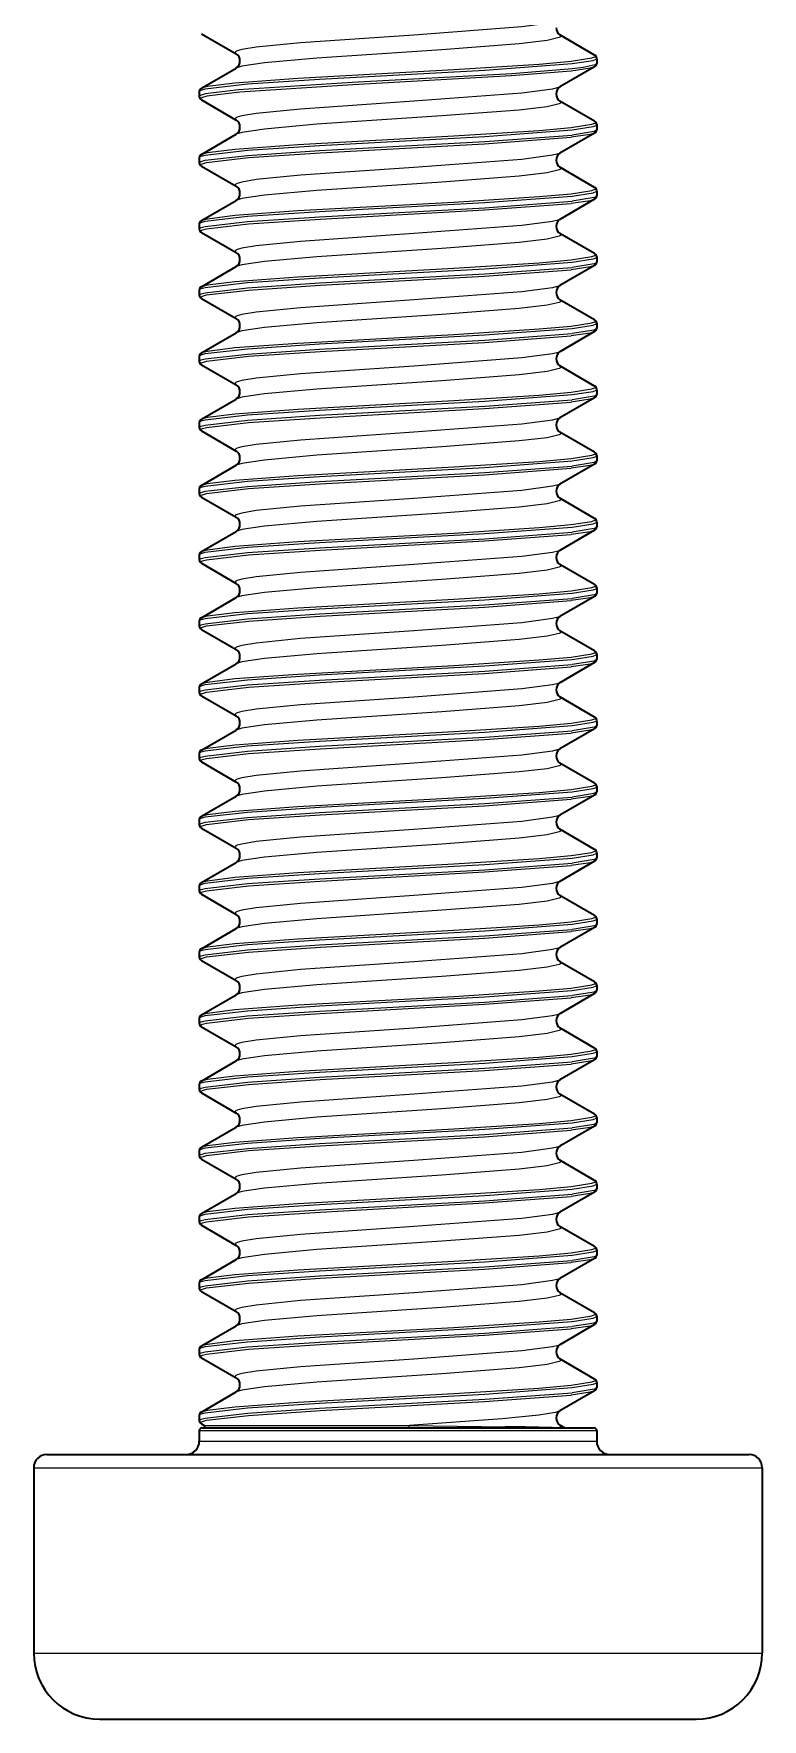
# Model space of a CAD drawing. Extents: x 327 to 941, y 153 to 765.
# Drawn here: x 563.75 to 569.25, y 153.26 to 165.99 of the extents above; entities that cross this region are included whole.
import ezdxf

# ---------------------------------------------------------------- set-up
doc = ezdxf.new("R2010")
doc.units = 0

msp = doc.modelspace()

# ---------------------------------------------------------------- linework, layer by layer
at = {"color": 7, "lineweight": 35, "ltscale": 0.007572}
for p, q in [((565.016, 165.989), (565.278, 165.837)), ((565.016, 165.578), (565.278, 165.73)), ((565.016, 165.489), (565.278, 165.337)), ((565.016, 165.078), (565.278, 165.23)), ((565.016, 164.989), (565.278, 164.837)), ((565.016, 164.578), (565.278, 164.73)), ((565.016, 164.489), (565.278, 164.337)), ((565.016, 164.078), (565.278, 164.23)), ((565.016, 163.989), (565.278, 163.837)), ((565.016, 163.578), (565.278, 163.73)), ((565.016, 163.489), (565.278, 163.337)), ((565.016, 163.078), (565.278, 163.23)), ((565.016, 162.989), (565.278, 162.837)), ((565.016, 162.578), (565.278, 162.73)), ((565.016, 162.489), (565.278, 162.337)), ((565.016, 162.078), (565.278, 162.23)), ((565.016, 161.989), (565.278, 161.837)), ((565.016, 161.578), (565.278, 161.73)), ((565.016, 161.489), (565.278, 161.337)), ((565.016, 161.078), (565.278, 161.23)), ((565.016, 160.989), (565.278, 160.837)), ((565.016, 160.578), (565.278, 160.73)), ((565.016, 160.489), (565.278, 160.337)), ((565.016, 160.078), (565.278, 160.23)), ((565.016, 159.989), (565.278, 159.837)), ((565.016, 159.578), (565.278, 159.73)), ((565.016, 159.489), (565.278, 159.337)), ((565.016, 159.078), (565.278, 159.23)), ((565.016, 158.989), (565.278, 158.837)), ((565.016, 158.578), (565.278, 158.73)), ((565.016, 158.489), (565.278, 158.337)), ((565.016, 158.078), (565.278, 158.23)), ((565.016, 157.989), (565.278, 157.837)), ((565.016, 157.578), (565.278, 157.73)), ((565.016, 157.489), (565.278, 157.337)), ((565.016, 157.078), (565.278, 157.23)), ((565.016, 156.989), (565.278, 156.837)), ((565.016, 156.578), (565.278, 156.73)), ((565.016, 156.489), (565.278, 156.337)), ((565.016, 156.078), (565.278, 156.23)), ((565.016, 155.989), (565.278, 155.837)), ((565.016, 155.578), (565.278, 155.73))]:
    msp.add_line(p, q, dxfattribs=at)
at = {"color": 7, "lineweight": 35, "ltscale": 0.007571}
for p, q in [((567.984, 165.828), (567.722, 165.98)), ((567.984, 165.328), (567.722, 165.48)), ((567.984, 164.828), (567.722, 164.98)), ((567.984, 164.328), (567.722, 164.48)), ((567.984, 163.828), (567.722, 163.98)), ((567.984, 163.328), (567.722, 163.48)), ((567.984, 162.828), (567.722, 162.98)), ((567.984, 162.328), (567.722, 162.48)), ((567.984, 161.828), (567.722, 161.98)), ((567.984, 161.328), (567.722, 161.48)), ((567.984, 160.828), (567.722, 160.98)), ((567.984, 160.328), (567.722, 160.48)), ((567.984, 159.828), (567.722, 159.98)), ((567.984, 159.328), (567.722, 159.48)), ((567.984, 158.828), (567.722, 158.98)), ((567.984, 158.328), (567.722, 158.48)), ((567.984, 157.828), (567.722, 157.98)), ((567.984, 157.328), (567.722, 157.48)), ((567.984, 156.828), (567.722, 156.98)), ((567.984, 156.328), (567.722, 156.48)), ((567.984, 155.828), (567.722, 155.98))]:
    msp.add_line(p, q, dxfattribs=at)
at = {"color": 7, "lineweight": 35, "ltscale": 0.000986481}
for p, q in [((568, 165.803), (568, 165.764)), ((565, 165.553), (565, 165.514)), ((568, 165.303), (568, 165.264)), ((565, 165.053), (565, 165.014)), ((568, 164.803), (568, 164.764)), ((565, 164.553), (565, 164.514)), ((568, 164.303), (568, 164.264)), ((565, 164.053), (565, 164.014)), ((568, 163.803), (568, 163.764)), ((565, 163.553), (565, 163.514)), ((568, 163.303), (568, 163.264)), ((565, 163.053), (565, 163.014)), ((568, 162.803), (568, 162.764)), ((565, 162.553), (565, 162.514)), ((568, 162.303), (568, 162.264)), ((565, 162.053), (565, 162.014)), ((568, 161.803), (568, 161.764)), ((565, 161.553), (565, 161.514)), ((568, 161.303), (568, 161.264)), ((565, 161.053), (565, 161.014)), ((568, 160.803), (568, 160.764)), ((565, 160.553), (565, 160.514)), ((568, 160.303), (568, 160.264)), ((565, 160.053), (565, 160.014)), ((568, 159.803), (568, 159.764)), ((565, 159.553), (565, 159.514)), ((568, 159.303), (568, 159.264)), ((565, 159.053), (565, 159.014)), ((568, 158.803), (568, 158.764)), ((565, 158.553), (565, 158.514)), ((568, 158.303), (568, 158.264)), ((565, 158.053), (565, 158.014)), ((568, 157.803), (568, 157.764)), ((565, 157.553), (565, 157.514)), ((568, 157.303), (568, 157.264)), ((565, 157.053), (565, 157.014)), ((568, 156.803), (568, 156.764)), ((565, 156.553), (565, 156.514)), ((568, 156.303), (568, 156.264)), ((565, 156.053), (565, 156.014)), ((568, 155.803), (568, 155.764)), ((565, 155.553), (565, 155.514))]:
    msp.add_line(p, q, dxfattribs=at)
at = {"color": 7, "lineweight": 35, "ltscale": 0.00757}
for p, q in [((567.984, 165.739), (567.722, 165.587)), ((567.984, 165.239), (567.722, 165.087)), ((567.984, 164.739), (567.722, 164.587)), ((567.984, 164.239), (567.722, 164.087)), ((567.984, 163.739), (567.722, 163.587)), ((567.984, 163.239), (567.722, 163.087)), ((567.984, 162.739), (567.722, 162.587)), ((567.984, 162.239), (567.722, 162.087)), ((567.984, 161.739), (567.722, 161.587)), ((567.984, 161.239), (567.722, 161.087)), ((567.984, 160.739), (567.722, 160.587)), ((567.984, 160.239), (567.722, 160.087)), ((567.984, 159.739), (567.722, 159.587)), ((567.984, 159.239), (567.722, 159.087)), ((567.984, 158.739), (567.722, 158.587)), ((567.984, 158.239), (567.722, 158.087)), ((567.984, 157.739), (567.722, 157.587)), ((567.984, 157.239), (567.722, 157.087)), ((567.984, 156.739), (567.722, 156.587)), ((567.984, 156.239), (567.722, 156.087)), ((567.984, 155.739), (567.722, 155.587))]:
    msp.add_line(p, q, dxfattribs=at)
at = {"color": 7, "lineweight": 35, "ltscale": 0.000633284}
msp.add_line((565.016, 155.489), (565.038, 155.476), dxfattribs=at)
at = {"color": 7, "lineweight": 35, "ltscale": 0.06947}
msp.add_line((565.02, 155.458), (567.799, 155.458), dxfattribs=at)
at = {"color": 7, "lineweight": 13, "ltscale": 0.000161743}
msp.add_line((565.038, 155.476), (565.045, 155.476), dxfattribs=at)
at = {"color": 7, "lineweight": 13, "ltscale": 0.03847}
msp.add_line((565.045, 155.476), (566.584, 155.476), dxfattribs=at)
at = {"color": 7, "lineweight": 13, "ltscale": 0.018132}
msp.add_line((566.584, 155.476), (567.309, 155.468), dxfattribs=at)
at = {"color": 7, "lineweight": 13, "ltscale": 0.000125234}
msp.add_line((567.716, 155.459), (567.721, 155.458), dxfattribs=at)
at = {"color": 7, "lineweight": 13, "ltscale": 0.000856018}
msp.add_line((567.716, 155.459), (567.75, 155.459), dxfattribs=at)
at = {"color": 7, "lineweight": 35, "ltscale": 0.001034}
msp.add_line((567.758, 155.459), (567.722, 155.48), dxfattribs=at)
at = {"color": 7, "lineweight": 13, "ltscale": 0.000189209}
msp.add_line((567.75, 155.459), (567.758, 155.459), dxfattribs=at)
at = {"color": 7, "lineweight": 35, "ltscale": 0.000129646}
msp.add_line((567.758, 155.459), (567.763, 155.458), dxfattribs=at)
at = {"color": 7, "lineweight": 35, "ltscale": 0.00453}
msp.add_line((567.799, 155.458), (567.98, 155.458), dxfattribs=at)
at = {"color": 7, "lineweight": 13, "ltscale": 0.07041}
for p, q in [((565, 155.438), (567.816, 155.438)), ((565, 155.358), (567.816, 155.358))]:
    msp.add_line(p, q, dxfattribs=at)
at = {"color": 7, "lineweight": 35, "ltscale": 0.002}
for p, q in [((565, 155.438), (565, 155.358)), ((568, 155.438), (568, 155.358))]:
    msp.add_line(p, q, dxfattribs=at)
at = {"color": 7, "lineweight": 13, "ltscale": 0.00459}
for p, q in [((567.816, 155.438), (568, 155.438)), ((567.816, 155.358), (568, 155.358))]:
    msp.add_line(p, q, dxfattribs=at)
at = {"color": 7, "lineweight": 35, "ltscale": 0.12439}
msp.add_line((563.85, 155.258), (568.826, 155.258), dxfattribs=at)
at = {"color": 7, "lineweight": 35, "ltscale": 0.00811}
msp.add_line((568.826, 155.258), (569.15, 155.258), dxfattribs=at)
at = {"color": 7, "lineweight": 13, "ltscale": 0.129085}
for p, q in [((563.75, 155.158), (568.913, 155.158)), ((563.75, 153.758), (568.913, 153.758))]:
    msp.add_line(p, q, dxfattribs=at)
at = {"color": 7, "lineweight": 35, "ltscale": 0.035}
for p, q in [((563.75, 155.158), (563.75, 153.758)), ((569.25, 155.158), (569.25, 153.758))]:
    msp.add_line(p, q, dxfattribs=at)
at = {"color": 7, "lineweight": 13, "ltscale": 0.008415}
for p, q in [((568.913, 155.158), (569.25, 155.158)), ((568.913, 153.758), (569.25, 153.758))]:
    msp.add_line(p, q, dxfattribs=at)
at = {"color": 7, "lineweight": 35, "ltscale": 0.105614}
msp.add_line((564.25, 153.258), (568.475, 153.258), dxfattribs=at)
at = {"color": 7, "lineweight": 35, "ltscale": 0.006886}
msp.add_line((568.475, 153.258), (568.75, 153.258), dxfattribs=at)
at = {"color": 7, "lineweight": 13}
for points in [[(567.722, 166.087), (567.709, 166.082), (567.667, 166.071), (567.435, 166.04), (566.62, 165.979), (565.763, 165.92), (565.43, 165.887), (565.321, 165.869), (565.287, 165.859), (565.276, 165.854), (565.273, 165.85), (565.271, 165.849), (565.271, 165.846)], [(567.729, 165.971), (567.728, 165.967), (567.726, 165.965), (567.717, 165.96), (567.626, 165.938), (567.415, 165.913), (566.832, 165.868), (565.887, 165.805), (565.491, 165.769), (565.32, 165.744), (565.278, 165.73)], [(565, 165.553), (565.001, 165.555), (565.002, 165.557), (565.005, 165.56), (565.014, 165.564), (565.045, 165.573), (565.365, 165.61), (565.908, 165.646), (567.156, 165.714), (567.816, 165.763)], [(565.016, 165.578), (565.027, 165.583), (565.062, 165.592), (565.268, 165.618), (565.744, 165.653), (566.922, 165.718), (567.565, 165.759), (567.807, 165.781)], [(567.807, 165.781), (567.964, 165.806), (567.985, 165.814), (567.989, 165.817), (567.99, 165.819), (567.99, 165.821)], [(567.816, 165.763), (567.974, 165.788), (567.995, 165.797), (567.999, 165.8), (568, 165.801), (568, 165.803)], [(568, 165.764), (567.999, 165.761), (567.997, 165.758), (567.988, 165.754), (567.899, 165.734), (567.816, 165.724)], [(567.816, 165.724), (567.36, 165.687), (566.155, 165.62), (565.297, 165.565), (565.047, 165.534), (565.015, 165.525), (565.005, 165.521), (565.002, 165.518), (565.001, 165.516), (565, 165.514)], [(567.808, 165.707), (567.355, 165.67), (566.158, 165.603), (565.305, 165.547), (565.057, 165.517), (565.025, 165.508), (565.015, 165.503), (565.012, 165.5), (565.011, 165.499), (565.01, 165.497)], [(567.984, 165.739), (567.951, 165.728), (567.808, 165.707)], [(567.722, 165.587), (567.709, 165.582), (567.667, 165.571), (567.435, 165.54), (566.62, 165.479), (565.763, 165.42), (565.43, 165.387), (565.321, 165.369), (565.287, 165.359), (565.276, 165.354), (565.273, 165.35), (565.271, 165.349), (565.271, 165.346)], [(567.729, 165.471), (567.728, 165.467), (567.726, 165.465), (567.717, 165.46), (567.626, 165.438), (567.415, 165.413), (566.832, 165.368), (565.887, 165.305), (565.491, 165.269), (565.32, 165.244), (565.278, 165.23)], [(565, 165.053), (565.001, 165.055), (565.002, 165.057), (565.005, 165.06), (565.014, 165.064), (565.045, 165.073), (565.365, 165.11), (565.908, 165.146), (567.156, 165.214), (567.816, 165.263)], [(565.016, 165.078), (565.027, 165.083), (565.062, 165.092), (565.268, 165.118), (565.744, 165.153), (566.922, 165.218), (567.565, 165.259), (567.807, 165.281)], [(567.807, 165.281), (567.964, 165.306), (567.985, 165.314), (567.989, 165.317), (567.99, 165.319), (567.99, 165.321)], [(567.816, 165.263), (567.974, 165.288), (567.995, 165.297), (567.999, 165.3), (568, 165.301), (568, 165.303)], [(568, 165.264), (568, 165.262), (567.998, 165.26), (567.994, 165.257), (567.981, 165.251), (567.816, 165.224)], [(565, 165.014), (565.001, 165.016), (565.002, 165.017), (565.005, 165.02), (565.014, 165.025), (565.045, 165.033), (565.364, 165.07), (565.907, 165.107), (567.155, 165.175), (567.816, 165.224)], [(565.01, 164.997), (565.011, 164.999), (565.012, 165), (565.015, 165.003), (565.024, 165.007), (565.055, 165.016), (565.372, 165.053), (565.912, 165.089), (567.152, 165.158), (567.808, 165.207)], [(567.984, 165.239), (567.951, 165.228), (567.808, 165.207)], [(567.722, 165.087), (567.709, 165.082), (567.667, 165.071), (567.435, 165.04), (566.62, 164.979), (565.763, 164.92), (565.43, 164.887), (565.321, 164.869), (565.287, 164.859), (565.276, 164.854), (565.273, 164.85), (565.271, 164.849), (565.271, 164.846)], [(567.729, 164.971), (567.728, 164.967), (567.726, 164.965), (567.717, 164.96), (567.626, 164.938), (567.415, 164.913), (566.832, 164.868), (565.887, 164.805), (565.491, 164.769), (565.32, 164.744), (565.278, 164.73)], [(565, 164.553), (565.001, 164.555), (565.002, 164.557), (565.005, 164.56), (565.014, 164.564), (565.045, 164.573), (565.365, 164.61), (565.908, 164.646), (567.156, 164.714), (567.816, 164.763)], [(565.016, 164.578), (565.027, 164.583), (565.062, 164.592), (565.268, 164.618), (565.744, 164.653), (566.922, 164.718), (567.565, 164.759), (567.807, 164.781)], [(567.807, 164.781), (567.964, 164.806), (567.985, 164.814), (567.989, 164.817), (567.99, 164.819), (567.99, 164.821)], [(567.816, 164.763), (567.974, 164.788), (567.995, 164.797), (567.999, 164.8), (568, 164.801), (568, 164.803)], [(568, 164.764), (568, 164.762), (567.998, 164.76), (567.994, 164.757), (567.981, 164.751), (567.816, 164.724)], [(565, 164.514), (565.001, 164.516), (565.002, 164.517), (565.005, 164.52), (565.014, 164.525), (565.045, 164.533), (565.364, 164.57), (565.907, 164.607), (567.155, 164.675), (567.816, 164.724)], [(565.01, 164.497), (565.011, 164.499), (565.012, 164.5), (565.015, 164.503), (565.024, 164.507), (565.055, 164.516), (565.372, 164.553), (565.912, 164.589), (567.152, 164.658), (567.808, 164.707)], [(567.984, 164.739), (567.951, 164.728), (567.808, 164.707)], [(567.722, 164.587), (567.709, 164.582), (567.667, 164.571), (567.435, 164.54), (566.62, 164.479), (565.763, 164.42), (565.43, 164.387), (565.321, 164.369), (565.287, 164.359), (565.276, 164.354), (565.273, 164.35), (565.271, 164.349), (565.271, 164.346)], [(567.729, 164.471), (567.728, 164.467), (567.726, 164.465), (567.717, 164.46), (567.626, 164.438), (567.415, 164.413), (566.832, 164.368), (565.887, 164.305), (565.491, 164.269), (565.32, 164.244), (565.278, 164.23)], [(565, 164.053), (565.001, 164.055), (565.002, 164.057), (565.005, 164.06), (565.014, 164.064), (565.045, 164.073), (565.365, 164.11), (565.908, 164.146), (567.156, 164.214), (567.816, 164.263)], [(565.016, 164.078), (565.027, 164.083), (565.062, 164.092), (565.268, 164.118), (565.744, 164.153), (566.922, 164.218), (567.565, 164.259), (567.807, 164.281)], [(567.807, 164.281), (567.964, 164.306), (567.985, 164.314), (567.989, 164.317), (567.99, 164.319), (567.99, 164.321)], [(567.984, 164.239), (567.951, 164.228), (567.808, 164.207)], [(567.816, 164.263), (567.974, 164.288), (567.995, 164.297), (567.999, 164.3), (568, 164.301), (568, 164.303)], [(568, 164.264), (568, 164.262), (567.998, 164.26), (567.994, 164.257), (567.981, 164.251), (567.816, 164.224)], [(565, 164.014), (565.001, 164.016), (565.002, 164.017), (565.005, 164.02), (565.014, 164.025), (565.045, 164.033), (565.364, 164.07), (565.907, 164.107), (567.155, 164.175), (567.816, 164.224)], [(565.01, 163.997), (565.011, 163.999), (565.012, 164), (565.015, 164.003), (565.024, 164.007), (565.055, 164.016), (565.372, 164.053), (565.912, 164.089), (567.152, 164.158), (567.808, 164.207)], [(567.722, 164.087), (567.709, 164.082), (567.667, 164.071), (567.435, 164.04), (566.62, 163.979), (565.763, 163.92), (565.43, 163.887), (565.321, 163.869), (565.287, 163.859), (565.276, 163.854), (565.273, 163.85), (565.271, 163.849), (565.271, 163.846)], [(567.729, 163.971), (567.728, 163.967), (567.726, 163.965), (567.717, 163.96), (567.626, 163.938), (567.415, 163.913), (566.832, 163.868), (565.887, 163.805), (565.491, 163.769), (565.32, 163.744), (565.278, 163.73)], [(565, 163.553), (565.001, 163.555), (565.002, 163.557), (565.005, 163.56), (565.014, 163.564), (565.045, 163.573), (565.365, 163.61), (565.908, 163.646), (567.156, 163.714), (567.816, 163.763)], [(565.016, 163.578), (565.027, 163.583), (565.062, 163.592), (565.268, 163.618), (565.744, 163.653), (566.922, 163.718), (567.565, 163.759), (567.807, 163.781)], [(567.807, 163.781), (567.964, 163.806), (567.985, 163.814), (567.989, 163.817), (567.99, 163.819), (567.99, 163.821)], [(567.984, 163.739), (567.951, 163.728), (567.808, 163.707)], [(567.816, 163.763), (567.974, 163.788), (567.995, 163.797), (567.999, 163.8), (568, 163.801), (568, 163.803)], [(568, 163.764), (568, 163.762), (567.998, 163.76), (567.994, 163.757), (567.981, 163.751), (567.816, 163.724)], [(565, 163.514), (565.001, 163.516), (565.002, 163.517), (565.005, 163.52), (565.014, 163.525), (565.045, 163.533), (565.364, 163.57), (565.907, 163.607), (567.155, 163.675), (567.816, 163.724)], [(565.01, 163.497), (565.011, 163.499), (565.012, 163.5), (565.015, 163.503), (565.024, 163.507), (565.055, 163.516), (565.372, 163.553), (565.912, 163.589), (567.152, 163.658), (567.808, 163.707)], [(567.722, 163.587), (567.709, 163.582), (567.667, 163.571), (567.435, 163.54), (566.62, 163.479), (565.763, 163.42), (565.43, 163.387), (565.321, 163.369), (565.287, 163.359), (565.276, 163.354), (565.273, 163.35), (565.271, 163.349), (565.271, 163.346)], [(567.729, 163.471), (567.728, 163.467), (567.726, 163.465), (567.717, 163.46), (567.626, 163.438), (567.415, 163.413), (566.832, 163.368), (565.887, 163.305), (565.491, 163.269), (565.32, 163.244), (565.278, 163.23)], [(565, 163.053), (565.001, 163.055), (565.002, 163.057), (565.005, 163.06), (565.014, 163.064), (565.045, 163.073), (565.365, 163.11), (565.908, 163.146), (567.156, 163.214), (567.816, 163.263)], [(565, 163.014), (565.001, 163.016), (565.002, 163.017), (565.005, 163.02), (565.014, 163.025), (565.045, 163.033), (565.364, 163.07), (565.907, 163.107), (567.155, 163.175), (567.816, 163.224)], [(565.016, 163.078), (565.027, 163.083), (565.062, 163.092), (565.268, 163.118), (565.744, 163.153), (566.922, 163.218), (567.565, 163.259), (567.807, 163.281)], [(567.807, 163.281), (567.964, 163.306), (567.985, 163.314), (567.989, 163.317), (567.99, 163.319), (567.99, 163.321)], [(567.984, 163.239), (567.951, 163.228), (567.808, 163.207)], [(567.816, 163.263), (567.974, 163.288), (567.995, 163.297), (567.999, 163.3), (568, 163.301), (568, 163.303)], [(568, 163.264), (568, 163.262), (567.998, 163.26), (567.994, 163.257), (567.981, 163.251), (567.816, 163.224)], [(565.01, 162.997), (565.011, 162.999), (565.012, 163), (565.015, 163.003), (565.024, 163.007), (565.055, 163.016), (565.372, 163.053), (565.912, 163.089), (567.152, 163.158), (567.808, 163.207)], [(567.722, 163.087), (567.709, 163.082), (567.667, 163.071), (567.435, 163.04), (566.62, 162.979), (565.763, 162.92), (565.43, 162.887), (565.321, 162.869), (565.287, 162.859), (565.276, 162.854), (565.273, 162.85), (565.271, 162.849), (565.271, 162.846)], [(567.729, 162.971), (567.728, 162.967), (567.726, 162.965), (567.717, 162.96), (567.626, 162.938), (567.415, 162.913), (566.832, 162.868), (565.887, 162.805), (565.491, 162.769), (565.32, 162.744), (565.278, 162.73)], [(565, 162.553), (565.001, 162.555), (565.002, 162.557), (565.005, 162.56), (565.014, 162.564), (565.045, 162.573), (565.365, 162.61), (565.908, 162.646), (567.156, 162.714), (567.816, 162.763)], [(565, 162.514), (565.001, 162.516), (565.002, 162.517), (565.005, 162.52), (565.014, 162.525), (565.045, 162.533), (565.364, 162.57), (565.907, 162.607), (567.155, 162.675), (567.816, 162.724)], [(565.016, 162.578), (565.027, 162.583), (565.062, 162.592), (565.268, 162.618), (565.744, 162.653), (566.922, 162.718), (567.565, 162.759), (567.807, 162.781)], [(567.807, 162.781), (567.964, 162.806), (567.985, 162.814), (567.989, 162.817), (567.99, 162.819), (567.99, 162.821)], [(567.984, 162.739), (567.951, 162.728), (567.808, 162.707)], [(567.816, 162.763), (567.974, 162.788), (567.995, 162.797), (567.999, 162.8), (568, 162.801), (568, 162.803)], [(568, 162.764), (568, 162.762), (567.998, 162.76), (567.994, 162.757), (567.981, 162.751), (567.816, 162.724)], [(565.01, 162.497), (565.011, 162.499), (565.012, 162.5), (565.015, 162.503), (565.024, 162.507), (565.055, 162.516), (565.372, 162.553), (565.912, 162.589), (567.152, 162.658), (567.808, 162.707)], [(567.722, 162.587), (567.709, 162.582), (567.667, 162.571), (567.435, 162.54), (566.62, 162.479), (565.763, 162.42), (565.43, 162.387), (565.321, 162.369), (565.287, 162.359), (565.276, 162.354), (565.273, 162.35), (565.271, 162.349), (565.271, 162.346)], [(567.729, 162.471), (567.728, 162.467), (567.726, 162.465), (567.717, 162.46), (567.626, 162.438), (567.415, 162.413), (566.832, 162.368), (565.887, 162.305), (565.491, 162.269), (565.32, 162.244), (565.278, 162.23)], [(565, 162.053), (565.001, 162.055), (565.002, 162.057), (565.005, 162.06), (565.014, 162.064), (565.045, 162.073), (565.365, 162.11), (565.908, 162.146), (567.156, 162.214), (567.816, 162.263)], [(565, 162.014), (565.001, 162.016), (565.002, 162.017), (565.005, 162.02), (565.014, 162.025), (565.045, 162.033), (565.364, 162.07), (565.907, 162.107), (567.155, 162.175), (567.816, 162.224)], [(565.01, 161.997), (565.011, 161.999), (565.012, 162), (565.015, 162.003), (565.024, 162.007), (565.055, 162.016), (565.372, 162.053), (565.912, 162.089), (567.152, 162.158), (567.808, 162.207)], [(565.016, 162.078), (565.027, 162.083), (565.062, 162.092), (565.268, 162.118), (565.744, 162.153), (566.922, 162.218), (567.565, 162.259), (567.807, 162.281)], [(567.807, 162.281), (567.964, 162.306), (567.985, 162.314), (567.989, 162.317), (567.99, 162.319), (567.99, 162.321)], [(567.984, 162.239), (567.951, 162.228), (567.808, 162.207)], [(567.816, 162.263), (567.974, 162.288), (567.995, 162.297), (567.999, 162.3), (568, 162.301), (568, 162.303)], [(568, 162.264), (568, 162.262), (567.998, 162.26), (567.994, 162.257), (567.981, 162.251), (567.816, 162.224)], [(567.722, 162.087), (567.709, 162.082), (567.667, 162.071), (567.435, 162.04), (566.62, 161.979), (565.763, 161.92), (565.43, 161.887), (565.321, 161.869), (565.287, 161.859), (565.276, 161.854), (565.273, 161.85), (565.271, 161.849), (565.271, 161.846)], [(567.729, 161.971), (567.728, 161.967), (567.726, 161.965), (567.717, 161.96), (567.626, 161.938), (567.415, 161.913), (566.832, 161.868), (565.887, 161.805), (565.491, 161.769), (565.32, 161.744), (565.278, 161.73)], [(567.807, 161.781), (567.964, 161.806), (567.985, 161.814), (567.989, 161.817), (567.99, 161.819), (567.99, 161.821)], [(565, 161.553), (565.001, 161.555), (565.002, 161.557), (565.005, 161.56), (565.014, 161.564), (565.045, 161.573), (565.365, 161.61), (565.908, 161.646), (567.156, 161.714), (567.816, 161.763)], [(565, 161.514), (565.001, 161.516), (565.002, 161.517), (565.005, 161.52), (565.014, 161.525), (565.045, 161.533), (565.364, 161.57), (565.907, 161.607), (567.155, 161.675), (567.816, 161.724)], [(565.01, 161.497), (565.011, 161.499), (565.012, 161.5), (565.015, 161.503), (565.024, 161.507), (565.055, 161.516), (565.372, 161.553), (565.912, 161.589), (567.152, 161.658), (567.808, 161.707)], [(565.016, 161.578), (565.027, 161.583), (565.062, 161.592), (565.268, 161.618), (565.744, 161.653), (566.922, 161.718), (567.565, 161.759), (567.807, 161.781)], [(567.984, 161.739), (567.951, 161.728), (567.808, 161.707)], [(567.816, 161.763), (567.974, 161.788), (567.995, 161.797), (567.999, 161.8), (568, 161.801), (568, 161.803)], [(568, 161.764), (568, 161.762), (567.998, 161.76), (567.994, 161.757), (567.981, 161.751), (567.816, 161.724)], [(567.722, 161.587), (567.709, 161.582), (567.667, 161.571), (567.435, 161.54), (566.62, 161.479), (565.763, 161.42), (565.43, 161.387), (565.321, 161.369), (565.287, 161.359), (565.276, 161.354), (565.273, 161.35), (565.271, 161.349), (565.271, 161.346)], [(567.729, 161.471), (567.728, 161.467), (567.726, 161.465), (567.717, 161.46), (567.626, 161.438), (567.415, 161.413), (566.832, 161.368), (565.887, 161.305), (565.491, 161.269), (565.32, 161.244), (565.278, 161.23)], [(567.807, 161.281), (567.964, 161.306), (567.985, 161.314), (567.989, 161.317), (567.99, 161.319), (567.99, 161.321)], [(565, 161.053), (565.001, 161.055), (565.002, 161.057), (565.005, 161.06), (565.014, 161.064), (565.045, 161.073), (565.365, 161.11), (565.908, 161.146), (567.156, 161.214), (567.816, 161.263)], [(565, 161.014), (565.001, 161.016), (565.002, 161.017), (565.005, 161.02), (565.014, 161.025), (565.045, 161.033), (565.364, 161.07), (565.907, 161.107), (567.155, 161.175), (567.816, 161.224)], [(565.01, 160.997), (565.011, 160.999), (565.012, 161), (565.015, 161.003), (565.024, 161.007), (565.055, 161.016), (565.372, 161.053), (565.912, 161.089), (567.152, 161.158), (567.808, 161.207)], [(565.016, 161.078), (565.027, 161.083), (565.062, 161.092), (565.268, 161.118), (565.744, 161.153), (566.922, 161.218), (567.565, 161.259), (567.807, 161.281)], [(567.984, 161.239), (567.951, 161.228), (567.808, 161.207)], [(567.816, 161.263), (567.974, 161.288), (567.995, 161.297), (567.999, 161.3), (568, 161.301), (568, 161.303)], [(568, 161.264), (568, 161.262), (567.998, 161.26), (567.994, 161.257), (567.981, 161.251), (567.816, 161.224)], [(567.722, 161.087), (567.709, 161.082), (567.667, 161.071), (567.435, 161.04), (566.62, 160.979), (565.763, 160.92), (565.43, 160.887), (565.321, 160.869), (565.287, 160.859), (565.276, 160.854), (565.273, 160.85), (565.271, 160.849), (565.271, 160.846)], [(567.729, 160.971), (567.728, 160.967), (567.726, 160.965), (567.717, 160.96), (567.626, 160.938), (567.415, 160.913), (566.832, 160.868), (565.887, 160.805), (565.491, 160.769), (565.32, 160.744), (565.278, 160.73)], [(567.807, 160.781), (567.964, 160.806), (567.985, 160.814), (567.989, 160.817), (567.99, 160.819), (567.99, 160.821)], [(567.816, 160.763), (567.974, 160.788), (567.995, 160.797), (567.999, 160.8), (568, 160.801), (568, 160.803)], [(565, 160.553), (565.001, 160.555), (565.002, 160.557), (565.005, 160.56), (565.014, 160.564), (565.045, 160.573), (565.365, 160.61), (565.908, 160.646), (567.156, 160.714), (567.816, 160.763)], [(565, 160.514), (565.001, 160.516), (565.002, 160.517), (565.005, 160.52), (565.014, 160.525), (565.045, 160.533), (565.364, 160.57), (565.907, 160.607), (567.155, 160.675), (567.816, 160.724)], [(565.01, 160.497), (565.011, 160.499), (565.012, 160.5), (565.015, 160.503), (565.024, 160.507), (565.055, 160.516), (565.372, 160.553), (565.912, 160.589), (567.152, 160.658), (567.808, 160.707)], [(565.016, 160.578), (565.027, 160.583), (565.062, 160.592), (565.268, 160.618), (565.744, 160.653), (566.922, 160.718), (567.565, 160.759), (567.807, 160.781)], [(567.984, 160.739), (567.951, 160.728), (567.808, 160.707)], [(568, 160.764), (568, 160.762), (567.998, 160.76), (567.994, 160.757), (567.981, 160.751), (567.816, 160.724)], [(567.722, 160.587), (567.709, 160.582), (567.667, 160.571), (567.435, 160.54), (566.62, 160.479), (565.763, 160.42), (565.43, 160.387), (565.321, 160.369), (565.287, 160.359), (565.276, 160.354), (565.273, 160.35), (565.271, 160.349), (565.271, 160.346)], [(567.729, 160.471), (567.728, 160.467), (567.726, 160.465), (567.717, 160.46), (567.626, 160.438), (567.415, 160.413), (566.832, 160.368), (565.887, 160.305), (565.491, 160.269), (565.32, 160.244), (565.278, 160.23)], [(567.807, 160.281), (567.964, 160.306), (567.985, 160.314), (567.989, 160.317), (567.99, 160.319), (567.99, 160.321)], [(567.816, 160.263), (567.974, 160.288), (567.995, 160.297), (567.999, 160.3), (568, 160.301), (568, 160.303)], [(565, 160.053), (565.001, 160.055), (565.002, 160.057), (565.005, 160.06), (565.014, 160.064), (565.045, 160.073), (565.365, 160.11), (565.908, 160.146), (567.156, 160.214), (567.816, 160.263)], [(565, 160.014), (565.001, 160.016), (565.002, 160.017), (565.005, 160.02), (565.014, 160.025), (565.045, 160.033), (565.364, 160.07), (565.907, 160.107), (567.155, 160.175), (567.816, 160.224)], [(565.01, 159.997), (565.011, 159.999), (565.012, 160), (565.015, 160.003), (565.024, 160.007), (565.055, 160.016), (565.372, 160.053), (565.912, 160.089), (567.152, 160.158), (567.808, 160.207)], [(565.016, 160.078), (565.027, 160.083), (565.062, 160.092), (565.268, 160.118), (565.744, 160.153), (566.922, 160.218), (567.565, 160.259), (567.807, 160.281)], [(567.984, 160.239), (567.951, 160.228), (567.808, 160.207)], [(568, 160.264), (568, 160.262), (567.998, 160.26), (567.994, 160.257), (567.981, 160.251), (567.816, 160.224)], [(567.722, 160.087), (567.709, 160.082), (567.667, 160.071), (567.435, 160.04), (566.62, 159.979), (565.763, 159.92), (565.43, 159.887), (565.321, 159.869), (565.287, 159.859), (565.276, 159.854), (565.273, 159.85), (565.271, 159.849), (565.271, 159.846)], [(567.729, 159.971), (567.728, 159.967), (567.726, 159.965), (567.717, 159.96), (567.626, 159.938), (567.415, 159.913), (566.832, 159.868), (565.887, 159.805), (565.491, 159.769), (565.32, 159.744), (565.278, 159.73)], [(565.016, 159.578), (565.027, 159.583), (565.062, 159.592), (565.268, 159.618), (565.744, 159.653), (566.922, 159.718), (567.565, 159.759), (567.807, 159.781)], [(567.807, 159.781), (567.964, 159.806), (567.985, 159.814), (567.989, 159.817), (567.99, 159.819), (567.99, 159.821)], [(567.816, 159.763), (567.974, 159.788), (567.995, 159.797), (567.999, 159.8), (568, 159.801), (568, 159.803)], [(565, 159.553), (565.001, 159.555), (565.002, 159.557), (565.005, 159.56), (565.014, 159.564), (565.045, 159.573), (565.365, 159.61), (565.908, 159.646), (567.156, 159.714), (567.816, 159.763)], [(565, 159.514), (565.001, 159.516), (565.002, 159.517), (565.005, 159.52), (565.014, 159.525), (565.045, 159.533), (565.364, 159.57), (565.907, 159.607), (567.155, 159.675), (567.816, 159.724)], [(565.01, 159.497), (565.011, 159.499), (565.012, 159.5), (565.015, 159.503), (565.024, 159.507), (565.055, 159.516), (565.372, 159.553), (565.912, 159.589), (567.152, 159.658), (567.808, 159.707)], [(567.984, 159.739), (567.951, 159.728), (567.808, 159.707)], [(568, 159.764), (568, 159.762), (567.998, 159.76), (567.994, 159.757), (567.981, 159.751), (567.816, 159.724)], [(567.722, 159.587), (567.709, 159.582), (567.667, 159.571), (567.435, 159.54), (566.62, 159.479), (565.763, 159.42), (565.43, 159.387), (565.321, 159.369), (565.287, 159.359), (565.276, 159.354), (565.273, 159.35), (565.271, 159.349), (565.271, 159.346)], [(567.729, 159.471), (567.728, 159.467), (567.726, 159.465), (567.717, 159.46), (567.626, 159.438), (567.415, 159.413), (566.832, 159.368), (565.887, 159.305), (565.491, 159.269), (565.32, 159.244), (565.278, 159.23)], [(565.016, 159.078), (565.027, 159.083), (565.062, 159.092), (565.268, 159.118), (565.744, 159.153), (566.922, 159.218), (567.565, 159.259), (567.807, 159.281)], [(567.807, 159.281), (567.964, 159.306), (567.985, 159.314), (567.989, 159.317), (567.99, 159.319), (567.99, 159.321)], [(567.816, 159.263), (567.974, 159.288), (567.995, 159.297), (567.999, 159.3), (568, 159.301), (568, 159.303)], [(565, 159.053), (565.001, 159.055), (565.002, 159.057), (565.005, 159.06), (565.014, 159.064), (565.045, 159.073), (565.365, 159.11), (565.908, 159.146), (567.156, 159.214), (567.816, 159.263)], [(565, 159.014), (565.001, 159.016), (565.002, 159.017), (565.005, 159.02), (565.014, 159.025), (565.045, 159.033), (565.364, 159.07), (565.907, 159.107), (567.155, 159.175), (567.816, 159.224)], [(565.01, 158.997), (565.011, 158.999), (565.012, 159), (565.015, 159.003), (565.024, 159.007), (565.055, 159.016), (565.372, 159.053), (565.912, 159.089), (567.152, 159.158), (567.808, 159.207)], [(567.984, 159.239), (567.951, 159.228), (567.808, 159.207)], [(568, 159.264), (568, 159.262), (567.998, 159.26), (567.994, 159.257), (567.981, 159.251), (567.816, 159.224)], [(567.722, 159.087), (567.709, 159.082), (567.667, 159.071), (567.435, 159.04), (566.62, 158.979), (565.763, 158.92), (565.43, 158.887), (565.321, 158.869), (565.287, 158.859), (565.276, 158.854), (565.273, 158.85), (565.271, 158.849), (565.271, 158.846)], [(567.729, 158.971), (567.728, 158.967), (567.726, 158.965), (567.717, 158.96), (567.626, 158.938), (567.415, 158.913), (566.832, 158.868), (565.887, 158.805), (565.491, 158.769), (565.32, 158.744), (565.278, 158.73)], [(565, 158.553), (565.001, 158.555), (565.002, 158.557), (565.005, 158.56), (565.014, 158.564), (565.045, 158.573), (565.365, 158.61), (565.908, 158.646), (567.156, 158.714), (567.816, 158.763)], [(565.016, 158.578), (565.027, 158.583), (565.062, 158.592), (565.268, 158.618), (565.744, 158.653), (566.922, 158.718), (567.565, 158.759), (567.807, 158.781)], [(567.807, 158.781), (567.964, 158.806), (567.985, 158.814), (567.989, 158.817), (567.99, 158.819), (567.99, 158.821)], [(567.816, 158.763), (567.974, 158.788), (567.995, 158.797), (567.999, 158.8), (568, 158.801), (568, 158.803)], [(568, 158.764), (568, 158.762), (567.998, 158.76), (567.994, 158.757), (567.981, 158.751), (567.816, 158.724)], [(565, 158.514), (565.001, 158.516), (565.002, 158.517), (565.005, 158.52), (565.014, 158.525), (565.045, 158.533), (565.364, 158.57), (565.907, 158.607), (567.155, 158.675), (567.816, 158.724)], [(565.01, 158.497), (565.011, 158.499), (565.012, 158.5), (565.015, 158.503), (565.024, 158.507), (565.055, 158.516), (565.372, 158.553), (565.912, 158.589), (567.152, 158.658), (567.808, 158.707)], [(567.984, 158.739), (567.951, 158.728), (567.808, 158.707)], [(567.722, 158.587), (567.709, 158.582), (567.667, 158.571), (567.435, 158.54), (566.62, 158.479), (565.763, 158.42), (565.43, 158.387), (565.321, 158.369), (565.287, 158.359), (565.276, 158.354), (565.273, 158.35), (565.271, 158.349), (565.271, 158.346)], [(567.729, 158.471), (567.728, 158.467), (567.726, 158.465), (567.717, 158.46), (567.626, 158.438), (567.415, 158.413), (566.832, 158.368), (565.887, 158.305), (565.491, 158.269), (565.32, 158.244), (565.278, 158.23)], [(565, 158.053), (565.001, 158.055), (565.002, 158.057), (565.005, 158.06), (565.014, 158.064), (565.045, 158.073), (565.365, 158.11), (565.908, 158.146), (567.156, 158.214), (567.816, 158.263)], [(565.016, 158.078), (565.027, 158.083), (565.062, 158.092), (565.268, 158.118), (565.744, 158.153), (566.922, 158.218), (567.565, 158.259), (567.807, 158.281)], [(567.807, 158.281), (567.964, 158.306), (567.985, 158.314), (567.989, 158.317), (567.99, 158.319), (567.99, 158.321)], [(567.816, 158.263), (567.974, 158.288), (567.995, 158.297), (567.999, 158.3), (568, 158.301), (568, 158.303)], [(568, 158.264), (568, 158.262), (567.998, 158.26), (567.994, 158.257), (567.981, 158.251), (567.816, 158.224)], [(565, 158.014), (565.001, 158.016), (565.002, 158.017), (565.005, 158.02), (565.014, 158.025), (565.045, 158.033), (565.364, 158.07), (565.907, 158.107), (567.155, 158.175), (567.816, 158.224)], [(565.01, 157.997), (565.011, 157.999), (565.012, 158), (565.015, 158.003), (565.024, 158.007), (565.055, 158.016), (565.372, 158.053), (565.912, 158.089), (567.152, 158.158), (567.808, 158.207)], [(567.984, 158.239), (567.951, 158.228), (567.808, 158.207)], [(567.722, 158.087), (567.709, 158.082), (567.667, 158.071), (567.435, 158.04), (566.62, 157.979), (565.763, 157.92), (565.43, 157.887), (565.321, 157.869), (565.287, 157.859), (565.276, 157.854), (565.273, 157.85), (565.271, 157.849), (565.271, 157.846)], [(567.729, 157.971), (567.728, 157.967), (567.726, 157.965), (567.717, 157.96), (567.626, 157.938), (567.415, 157.913), (566.832, 157.868), (565.887, 157.805), (565.491, 157.769), (565.32, 157.744), (565.278, 157.73)], [(565, 157.553), (565.001, 157.555), (565.002, 157.557), (565.005, 157.56), (565.014, 157.564), (565.045, 157.573), (565.365, 157.61), (565.908, 157.646), (567.156, 157.714), (567.816, 157.763)], [(565.016, 157.578), (565.027, 157.583), (565.062, 157.592), (565.268, 157.618), (565.744, 157.653), (566.922, 157.718), (567.565, 157.759), (567.807, 157.781)], [(567.807, 157.781), (567.964, 157.806), (567.985, 157.814), (567.989, 157.817), (567.99, 157.819), (567.99, 157.821)], [(567.816, 157.763), (567.974, 157.788), (567.995, 157.797), (567.999, 157.8), (568, 157.801), (568, 157.803)], [(568, 157.764), (568, 157.762), (567.998, 157.76), (567.994, 157.757), (567.981, 157.751), (567.816, 157.724)], [(565, 157.514), (565.001, 157.516), (565.002, 157.517), (565.005, 157.52), (565.014, 157.525), (565.045, 157.533), (565.364, 157.57), (565.907, 157.607), (567.155, 157.675), (567.816, 157.724)], [(565.01, 157.497), (565.011, 157.499), (565.012, 157.5), (565.015, 157.503), (565.024, 157.507), (565.055, 157.516), (565.372, 157.553), (565.912, 157.589), (567.152, 157.658), (567.808, 157.707)], [(567.984, 157.739), (567.951, 157.728), (567.808, 157.707)], [(567.722, 157.587), (567.709, 157.582), (567.667, 157.571), (567.435, 157.54), (566.62, 157.479), (565.763, 157.42), (565.43, 157.387), (565.321, 157.369), (565.287, 157.359), (565.276, 157.354), (565.273, 157.35), (565.271, 157.349), (565.271, 157.346)], [(567.729, 157.471), (567.728, 157.467), (567.726, 157.465), (567.717, 157.46), (567.626, 157.438), (567.415, 157.413), (566.832, 157.368), (565.887, 157.305), (565.491, 157.269), (565.32, 157.244), (565.278, 157.23)], [(565, 157.053), (565.001, 157.055), (565.002, 157.057), (565.005, 157.06), (565.014, 157.064), (565.045, 157.073), (565.365, 157.11), (565.908, 157.146), (567.156, 157.214), (567.816, 157.263)], [(565.016, 157.078), (565.027, 157.083), (565.062, 157.092), (565.268, 157.118), (565.744, 157.153), (566.922, 157.218), (567.565, 157.259), (567.807, 157.281)], [(567.807, 157.281), (567.964, 157.306), (567.985, 157.314), (567.989, 157.317), (567.99, 157.319), (567.99, 157.321)], [(567.984, 157.239), (567.951, 157.228), (567.808, 157.207)], [(567.816, 157.263), (567.974, 157.288), (567.995, 157.297), (567.999, 157.3), (568, 157.301), (568, 157.303)], [(568, 157.264), (568, 157.262), (567.998, 157.26), (567.994, 157.257), (567.981, 157.251), (567.816, 157.224)], [(565, 157.014), (565.001, 157.016), (565.002, 157.017), (565.005, 157.02), (565.014, 157.025), (565.045, 157.033), (565.364, 157.07), (565.907, 157.107), (567.155, 157.175), (567.816, 157.224)], [(565.01, 156.997), (565.011, 156.999), (565.012, 157), (565.015, 157.003), (565.024, 157.007), (565.055, 157.016), (565.372, 157.053), (565.912, 157.089), (567.152, 157.158), (567.808, 157.207)], [(567.722, 157.087), (567.709, 157.082), (567.667, 157.071), (567.435, 157.04), (566.62, 156.979), (565.763, 156.92), (565.43, 156.887), (565.321, 156.869), (565.287, 156.859), (565.276, 156.854), (565.273, 156.85), (565.271, 156.849), (565.271, 156.846)], [(567.729, 156.971), (567.728, 156.967), (567.726, 156.965), (567.717, 156.96), (567.626, 156.938), (567.415, 156.913), (566.832, 156.868), (565.887, 156.805), (565.491, 156.769), (565.32, 156.744), (565.278, 156.73)], [(565, 156.553), (565.001, 156.555), (565.002, 156.557), (565.005, 156.56), (565.014, 156.564), (565.045, 156.573), (565.365, 156.61), (565.908, 156.646), (567.156, 156.714), (567.816, 156.763)], [(565, 156.514), (565.001, 156.516), (565.002, 156.517), (565.005, 156.52), (565.014, 156.525), (565.045, 156.533), (565.364, 156.57), (565.907, 156.607), (567.155, 156.675), (567.816, 156.724)], [(565.016, 156.578), (565.027, 156.583), (565.062, 156.592), (565.268, 156.618), (565.744, 156.653), (566.922, 156.718), (567.565, 156.759), (567.807, 156.781)], [(567.807, 156.781), (567.964, 156.806), (567.985, 156.814), (567.989, 156.817), (567.99, 156.819), (567.99, 156.821)], [(567.984, 156.739), (567.951, 156.728), (567.808, 156.707)], [(567.816, 156.763), (567.974, 156.788), (567.995, 156.797), (567.999, 156.8), (568, 156.801), (568, 156.803)], [(568, 156.764), (568, 156.762), (567.998, 156.76), (567.994, 156.757), (567.981, 156.751), (567.816, 156.724)], [(565.01, 156.497), (565.011, 156.499), (565.012, 156.5), (565.015, 156.503), (565.024, 156.507), (565.055, 156.516), (565.372, 156.553), (565.912, 156.589), (567.152, 156.658), (567.808, 156.707)], [(567.722, 156.587), (567.709, 156.582), (567.667, 156.571), (567.435, 156.54), (566.62, 156.479), (565.763, 156.42), (565.43, 156.387), (565.321, 156.369), (565.287, 156.359), (565.276, 156.354), (565.273, 156.35), (565.271, 156.349), (565.271, 156.346)], [(567.729, 156.471), (567.728, 156.467), (567.726, 156.465), (567.717, 156.46), (567.626, 156.438), (567.415, 156.413), (566.832, 156.368), (565.887, 156.305), (565.491, 156.269), (565.32, 156.244), (565.278, 156.23)], [(565, 156.053), (565.001, 156.055), (565.002, 156.057), (565.005, 156.06), (565.014, 156.064), (565.045, 156.073), (565.365, 156.11), (565.908, 156.146), (567.156, 156.214), (567.816, 156.263)], [(565, 156.014), (565.001, 156.016), (565.002, 156.017), (565.005, 156.02), (565.014, 156.025), (565.045, 156.033), (565.364, 156.07), (565.907, 156.107), (567.155, 156.175), (567.816, 156.224)], [(565.016, 156.078), (565.027, 156.083), (565.062, 156.092), (565.268, 156.118), (565.744, 156.153), (566.922, 156.218), (567.565, 156.259), (567.807, 156.281)], [(567.807, 156.281), (567.964, 156.306), (567.985, 156.314), (567.989, 156.317), (567.99, 156.319), (567.99, 156.321)], [(567.984, 156.239), (567.951, 156.228), (567.808, 156.207)], [(567.816, 156.263), (567.974, 156.288), (567.995, 156.297), (567.999, 156.3), (568, 156.301), (568, 156.303)], [(568, 156.264), (568, 156.262), (567.998, 156.26), (567.994, 156.257), (567.981, 156.251), (567.816, 156.224)], [(565.01, 155.997), (565.011, 155.999), (565.012, 156), (565.015, 156.003), (565.024, 156.007), (565.055, 156.016), (565.372, 156.053), (565.912, 156.089), (567.152, 156.158), (567.808, 156.207)], [(567.722, 156.087), (567.709, 156.082), (567.667, 156.071), (567.435, 156.04), (566.62, 155.979), (565.763, 155.92), (565.43, 155.887), (565.321, 155.869), (565.287, 155.859), (565.276, 155.854), (565.273, 155.85), (565.271, 155.849), (565.271, 155.846)], [(567.729, 155.971), (567.728, 155.967), (567.726, 155.965), (567.717, 155.96), (567.626, 155.938), (567.415, 155.913), (566.832, 155.868), (565.887, 155.805), (565.491, 155.769), (565.32, 155.744), (565.278, 155.73)], [(565, 155.553), (565.001, 155.555), (565.002, 155.557), (565.005, 155.56), (565.014, 155.564), (565.045, 155.573), (565.365, 155.61), (565.908, 155.646), (567.156, 155.714), (567.816, 155.763)], [(565, 155.514), (565.001, 155.516), (565.002, 155.517), (565.005, 155.52), (565.014, 155.525), (565.045, 155.533), (565.364, 155.57), (565.907, 155.607), (567.155, 155.675), (567.816, 155.724)], [(565.01, 155.497), (565.011, 155.499), (565.012, 155.5), (565.015, 155.503), (565.024, 155.507), (565.055, 155.516), (565.372, 155.553), (565.912, 155.589), (567.152, 155.658), (567.808, 155.707)], [(565.016, 155.578), (565.027, 155.583), (565.062, 155.592), (565.268, 155.618), (565.744, 155.653), (566.922, 155.718), (567.565, 155.759), (567.807, 155.781)], [(567.807, 155.781), (567.964, 155.806), (567.985, 155.814), (567.989, 155.817), (567.99, 155.819), (567.99, 155.821)], [(567.984, 155.739), (567.951, 155.728), (567.808, 155.707)], [(567.816, 155.763), (567.974, 155.788), (567.995, 155.797), (567.999, 155.8), (568, 155.801), (568, 155.803)], [(568, 155.764), (568, 155.762), (567.998, 155.76), (567.994, 155.757), (567.981, 155.751), (567.816, 155.724)], [(567.722, 155.587), (567.69, 155.576), (567.564, 155.554), (567.287, 155.526), (566.584, 155.476)]]:
    msp.add_lwpolyline(points, dxfattribs=at)
at = {"color": 7, "lineweight": 35}
for centre, radius, start, end in [((567.757, 166.033), 0.0632, 179.082, 236.4744), ((565.244, 165.785), 0.0632, 359.082, 56.4745), ((565.244, 165.783), 0.0632, 303.5255, 0.918), ((567.971, 165.802), 0.0291, 3.4094, 64.5272), ((567.971, 165.766), 0.0291, 295.4455, 356.5827), ((565.029, 165.552), 0.0291, 115.4728, 176.5906), ((565.029, 165.516), 0.0291, 183.4117, 244.5286), ((567.757, 165.535), 0.0632, 123.5256, 180.918), ((567.757, 165.533), 0.0632, 179.082, 236.4745), ((565.244, 165.285), 0.0632, 359.082, 56.4745), ((565.244, 165.283), 0.0632, 303.5256, 0.918), ((567.971, 165.302), 0.0291, 3.41, 64.5267), ((567.971, 165.266), 0.0291, 295.4342, 356.5816), ((565.029, 165.052), 0.0291, 115.4728, 176.5906), ((565.029, 165.016), 0.0291, 183.4184, 244.5658), ((567.757, 165.035), 0.0632, 123.5255, 180.918), ((567.757, 165.033), 0.0632, 179.082, 236.4745), ((565.244, 164.785), 0.0632, 359.082, 56.4744), ((565.244, 164.783), 0.0632, 303.5255, 0.918), ((567.971, 164.802), 0.0291, 3.4094, 64.5272), ((567.971, 164.766), 0.0291, 295.4342, 356.5816), ((565.029, 164.552), 0.0291, 115.4728, 176.5906), ((565.029, 164.516), 0.0291, 183.4184, 244.5658), ((567.757, 164.535), 0.0632, 123.5256, 180.918), ((567.757, 164.533), 0.0632, 179.082, 236.4744), ((565.244, 164.285), 0.0632, 359.082, 56.4745), ((565.244, 164.283), 0.0632, 303.5255, 0.918), ((567.971, 164.302), 0.0291, 3.4094, 64.5272), ((567.971, 164.266), 0.0291, 295.4342, 356.5816), ((565.029, 164.052), 0.0291, 115.4728, 176.5906), ((565.029, 164.016), 0.0291, 183.4184, 244.5658), ((567.757, 164.035), 0.0632, 123.5255, 180.918), ((567.757, 164.033), 0.0632, 179.082, 236.4744), ((565.244, 163.785), 0.0632, 359.082, 56.4745), ((565.244, 163.783), 0.0632, 303.5256, 0.918), ((567.971, 163.802), 0.0291, 3.4094, 64.5272), ((567.971, 163.766), 0.0291, 295.4342, 356.5816), ((565.029, 163.552), 0.0291, 115.4728, 176.5906), ((565.029, 163.516), 0.0291, 183.4184, 244.5658), ((567.757, 163.535), 0.0632, 123.5256, 180.918), ((567.757, 163.533), 0.0632, 179.082, 236.4744), ((565.244, 163.285), 0.0632, 359.082, 56.4745), ((565.244, 163.283), 0.0632, 303.5255, 0.918), ((567.971, 163.302), 0.0291, 3.4094, 64.5272), ((567.971, 163.266), 0.0291, 295.4342, 356.5816), ((565.029, 163.052), 0.0291, 115.4728, 176.5906), ((565.029, 163.016), 0.0291, 183.4184, 244.5658), ((567.757, 163.035), 0.0632, 123.5255, 180.918), ((567.757, 163.033), 0.0632, 179.082, 236.4744), ((565.244, 162.785), 0.0632, 359.082, 56.4744), ((565.244, 162.783), 0.0632, 303.5255, 0.918), ((567.971, 162.802), 0.0291, 3.4094, 64.5272), ((567.971, 162.766), 0.0291, 295.4342, 356.5816), ((567.757, 162.535), 0.0632, 123.5255, 180.918), ((565.029, 162.552), 0.0291, 115.4728, 176.5906), ((565.029, 162.516), 0.0291, 183.4184, 244.5658), ((567.757, 162.533), 0.0632, 179.082, 236.4745), ((565.244, 162.285), 0.0632, 359.082, 56.4744), ((567.971, 162.302), 0.0291, 3.4094, 64.5272), ((565.244, 162.283), 0.0632, 303.5256, 0.918), ((567.971, 162.266), 0.0291, 295.4342, 356.5816), ((565.029, 162.052), 0.0291, 115.4728, 176.5906), ((567.757, 162.035), 0.0632, 123.5255, 180.918), ((565.029, 162.016), 0.0291, 183.4184, 244.5658), ((567.757, 162.033), 0.0632, 179.082, 236.4745), ((565.244, 161.785), 0.0632, 359.082, 56.4745), ((567.971, 161.802), 0.0291, 3.4094, 64.5272), ((565.244, 161.783), 0.0632, 303.5255, 0.918), ((567.971, 161.766), 0.0291, 295.4342, 356.5816), ((565.029, 161.552), 0.0291, 115.4728, 176.5906), ((567.757, 161.535), 0.0632, 123.5256, 180.918), ((565.029, 161.516), 0.0291, 183.4184, 244.5658), ((567.757, 161.533), 0.0632, 179.082, 236.4744), ((565.244, 161.285), 0.0632, 359.082, 56.4745), ((567.971, 161.302), 0.0291, 3.4094, 64.5272), ((565.244, 161.283), 0.0632, 303.5255, 0.918), ((567.971, 161.266), 0.0291, 295.4342, 356.5816), ((565.029, 161.052), 0.0291, 115.4728, 176.5906), ((567.757, 161.035), 0.0632, 123.5256, 180.918), ((565.029, 161.016), 0.0291, 183.4184, 244.5658), ((567.757, 161.033), 0.0632, 179.082, 236.4745), ((565.244, 160.785), 0.0632, 359.082, 56.4745), ((567.971, 160.802), 0.0291, 3.4094, 64.5272), ((565.244, 160.783), 0.0632, 303.5255, 0.918), ((567.971, 160.766), 0.0291, 295.4342, 356.5816), ((565.029, 160.552), 0.0291, 115.4728, 176.5906), ((567.757, 160.535), 0.0632, 123.5256, 180.918), ((565.029, 160.516), 0.0291, 183.4184, 244.5658), ((567.757, 160.533), 0.0632, 179.082, 236.4745), ((565.244, 160.285), 0.0632, 359.082, 56.4745), ((567.971, 160.302), 0.0291, 3.4094, 64.5272), ((565.244, 160.283), 0.0632, 303.5256, 0.918), ((567.971, 160.266), 0.0291, 295.4342, 356.5816), ((565.029, 160.052), 0.0291, 115.4728, 176.5906), ((567.757, 160.035), 0.0632, 123.5256, 180.918), ((565.029, 160.016), 0.0291, 183.4184, 244.5658), ((567.757, 160.033), 0.0632, 179.082, 236.4745), ((565.244, 159.785), 0.0632, 359.082, 56.4745), ((565.244, 159.783), 0.0632, 303.5255, 0.918), ((567.971, 159.802), 0.0291, 3.4094, 64.5272), ((567.971, 159.766), 0.0291, 295.4342, 356.5816), ((565.029, 159.552), 0.0291, 115.4728, 176.5906), ((567.757, 159.535), 0.0632, 123.5255, 180.918), ((567.757, 159.533), 0.0632, 179.082, 236.4745), ((565.029, 159.516), 0.0291, 183.4184, 244.5658), ((565.244, 159.285), 0.0632, 359.082, 56.4745), ((565.244, 159.283), 0.0632, 303.5255, 0.918), ((567.971, 159.302), 0.0291, 3.4094, 64.5272), ((567.971, 159.266), 0.0291, 295.4342, 356.5816), ((565.029, 159.052), 0.0291, 115.4728, 176.5906), ((567.757, 159.035), 0.0632, 123.5255, 180.918), ((567.757, 159.033), 0.0632, 179.082, 236.4745), ((565.029, 159.016), 0.0291, 183.4184, 244.5658), ((565.244, 158.785), 0.0632, 359.082, 56.4744), ((565.244, 158.783), 0.0632, 303.5256, 0.918), ((567.971, 158.802), 0.0291, 3.4094, 64.5272), ((567.971, 158.766), 0.0291, 295.4342, 356.5816), ((565.029, 158.552), 0.0291, 115.4728, 176.5906), ((565.029, 158.516), 0.0291, 183.4184, 244.5658), ((567.757, 158.535), 0.0632, 123.5256, 180.918), ((567.757, 158.533), 0.0632, 179.082, 236.4744), ((565.244, 158.285), 0.0632, 359.082, 56.4744), ((565.244, 158.283), 0.0632, 303.5256, 0.918), ((567.971, 158.302), 0.0291, 3.4094, 64.5272), ((567.971, 158.266), 0.0291, 295.4342, 356.5816), ((565.029, 158.052), 0.0291, 115.4728, 176.5906), ((565.029, 158.016), 0.0291, 183.4184, 244.5658), ((567.757, 158.035), 0.0632, 123.5256, 180.918), ((567.757, 158.033), 0.0632, 179.082, 236.4744), ((565.244, 157.785), 0.0632, 359.082, 56.4744), ((565.244, 157.783), 0.0632, 303.5255, 0.918), ((567.971, 157.802), 0.0291, 3.4094, 64.5272), ((567.971, 157.766), 0.0291, 295.4342, 356.5816), ((565.029, 157.552), 0.0291, 115.4728, 176.5906), ((565.029, 157.516), 0.0291, 183.4184, 244.5658), ((567.757, 157.535), 0.0632, 123.5256, 180.918), ((567.757, 157.533), 0.0632, 179.082, 236.4744), ((565.244, 157.285), 0.0632, 359.082, 56.4744), ((565.244, 157.283), 0.0632, 303.5255, 0.918), ((567.971, 157.302), 0.0291, 3.4094, 64.5272), ((567.971, 157.266), 0.0291, 295.4342, 356.5816), ((565.029, 157.052), 0.0291, 115.4728, 176.5906), ((565.029, 157.016), 0.0291, 183.4184, 244.5658), ((567.757, 157.035), 0.0632, 123.5256, 180.918), ((567.757, 157.033), 0.0632, 179.082, 236.4744), ((565.244, 156.785), 0.0632, 359.082, 56.4744), ((565.244, 156.783), 0.0632, 303.5256, 0.918), ((567.971, 156.802), 0.0291, 3.4094, 64.5272), ((567.971, 156.766), 0.0291, 295.4342, 356.5816), ((565.029, 156.552), 0.0291, 115.4728, 176.5906), ((565.029, 156.516), 0.0291, 183.4184, 244.5658), ((567.757, 156.535), 0.0632, 123.5256, 180.918), ((567.757, 156.533), 0.0632, 179.082, 236.4744), ((565.244, 156.285), 0.0632, 359.082, 56.4744), ((565.244, 156.283), 0.0632, 303.5256, 0.918), ((567.971, 156.302), 0.0291, 3.4094, 64.5272), ((567.971, 156.266), 0.0291, 295.4342, 356.5816), ((567.757, 156.035), 0.0632, 123.5255, 180.918), ((565.029, 156.052), 0.0291, 115.4728, 176.5906), ((565.029, 156.016), 0.0291, 183.4184, 244.5658), ((567.757, 156.033), 0.0632, 179.082, 236.4744), ((565.244, 155.785), 0.0632, 359.082, 56.4744), ((565.244, 155.783), 0.0632, 303.5255, 0.918), ((567.971, 155.802), 0.0291, 3.4094, 64.5272), ((567.971, 155.766), 0.0291, 295.4342, 356.5816), ((565.029, 155.552), 0.0291, 115.4728, 176.5906), ((567.757, 155.535), 0.0632, 123.5302, 180.9176), ((565.029, 155.516), 0.0291, 183.4188, 244.5676), ((565.02, 155.438), 0.02, 90.0336, 179.9664), ((565.033, 155.468), 0.01, 270, 59.891), ((567.757, 155.533), 0.0632, 179.082, 236.4745), ((567.98, 155.438), 0.02, 0.0336, 89.9664), ((564.9, 155.358), 0.1, 270.0336, 359.9664), ((568.1, 155.358), 0.1, 180.0336, 269.9664), ((563.85, 155.158), 0.1, 90.0336, 179.9664), ((569.15, 155.158), 0.1, 0.0336, 89.9664), ((564.25, 153.758), 0.5, 180, 270), ((568.75, 153.758), 0.5, 270, 360)]:
    msp.add_arc(centre, radius, start, end, dxfattribs=at)
at = {"color": 7, "lineweight": 13}
for centre, radius, start, end in [((567.718, 165.968), 0.0124, 13.658, 70.0842), ((565.283, 165.849), 0.0124, 193.658, 250.0842), ((567.98, 165.818), 0.0102, 13.6994, 70.1576), ((565.02, 165.514), 0.02, 180.0156, 240.0961), ((565.02, 165.499), 0.0102, 193.7138, 250.1666), ((567.718, 165.468), 0.0124, 13.658, 70.0842), ((565.283, 165.349), 0.0124, 193.658, 250.0842), ((567.98, 165.318), 0.0102, 13.6996, 70.1577), ((565.02, 164.999), 0.0103, 193.7438, 250.2206), ((567.718, 164.968), 0.0124, 13.658, 70.0842), ((565.283, 164.849), 0.0124, 193.658, 250.0842), ((567.98, 164.818), 0.0102, 13.6994, 70.1576), ((565.02, 164.499), 0.0103, 193.7438, 250.2206), ((567.718, 164.468), 0.0124, 13.658, 70.0842), ((565.283, 164.349), 0.0124, 193.658, 250.0842), ((567.98, 164.318), 0.0102, 13.6994, 70.1576), ((565.02, 163.999), 0.0103, 193.7438, 250.2206), ((567.718, 163.968), 0.0124, 13.658, 70.0842), ((565.283, 163.849), 0.0124, 193.658, 250.0842), ((567.98, 163.818), 0.0102, 13.6994, 70.1576), ((565.02, 163.499), 0.0103, 193.7438, 250.2206), ((567.718, 163.468), 0.0124, 13.658, 70.0842), ((565.283, 163.349), 0.0124, 193.658, 250.0842), ((567.98, 163.318), 0.0102, 13.6994, 70.1576), ((565.02, 162.999), 0.0103, 193.7438, 250.2206), ((567.718, 162.968), 0.0124, 13.658, 70.0842), ((565.283, 162.849), 0.0124, 193.658, 250.0842), ((567.98, 162.818), 0.0102, 13.6994, 70.1576), ((565.02, 162.499), 0.0103, 193.7438, 250.2206), ((567.718, 162.468), 0.0124, 13.658, 70.0842), ((565.283, 162.349), 0.0124, 193.658, 250.0842), ((567.98, 162.318), 0.0102, 13.6994, 70.1576), ((565.02, 161.999), 0.0103, 193.7438, 250.2206), ((567.718, 161.968), 0.0124, 13.658, 70.0842), ((565.283, 161.849), 0.0124, 193.658, 250.0842), ((567.98, 161.818), 0.0102, 13.6994, 70.1576), ((565.02, 161.499), 0.0103, 193.7438, 250.2206), ((567.718, 161.468), 0.0124, 13.658, 70.0842), ((565.283, 161.349), 0.0124, 193.658, 250.0842), ((567.98, 161.318), 0.0102, 13.6994, 70.1576), ((565.02, 160.999), 0.0103, 193.7438, 250.2206), ((567.718, 160.968), 0.0124, 13.658, 70.0842), ((565.283, 160.849), 0.0124, 193.658, 250.0842), ((567.98, 160.818), 0.0102, 13.6994, 70.1576), ((565.02, 160.499), 0.0103, 193.7438, 250.2206), ((567.718, 160.468), 0.0124, 13.658, 70.0842), ((565.283, 160.349), 0.0124, 193.658, 250.0842), ((567.98, 160.318), 0.0102, 13.6994, 70.1576), ((565.02, 159.999), 0.0103, 193.7438, 250.2206), ((567.718, 159.968), 0.0124, 13.658, 70.0842), ((565.283, 159.849), 0.0124, 193.658, 250.0842), ((567.98, 159.818), 0.0102, 13.6994, 70.1576), ((565.02, 159.499), 0.0103, 193.7438, 250.2206), ((567.718, 159.468), 0.0124, 13.658, 70.0842), ((565.283, 159.349), 0.0124, 193.658, 250.0842), ((567.98, 159.318), 0.0102, 13.6994, 70.1576), ((565.02, 158.999), 0.0103, 193.7438, 250.2206), ((567.718, 158.968), 0.0124, 13.658, 70.0842), ((565.283, 158.849), 0.0124, 193.658, 250.0842), ((567.98, 158.818), 0.0102, 13.6994, 70.1576), ((565.02, 158.499), 0.0103, 193.7438, 250.2206), ((567.718, 158.468), 0.0124, 13.658, 70.0842), ((565.283, 158.349), 0.0124, 193.658, 250.0842), ((567.98, 158.318), 0.0102, 13.6994, 70.1576), ((565.02, 157.999), 0.0103, 193.7438, 250.2206), ((567.718, 157.968), 0.0124, 13.658, 70.0842), ((565.283, 157.849), 0.0124, 193.658, 250.0842), ((567.98, 157.818), 0.0102, 13.6994, 70.1576), ((565.02, 157.499), 0.0103, 193.7438, 250.2206), ((567.718, 157.468), 0.0124, 13.658, 70.0842), ((565.283, 157.349), 0.0124, 193.6581, 250.0842), ((567.98, 157.318), 0.0102, 13.6994, 70.1576), ((565.02, 156.999), 0.0103, 193.7438, 250.2206), ((567.718, 156.968), 0.0124, 13.658, 70.0842), ((565.283, 156.849), 0.0124, 193.6581, 250.0842), ((567.98, 156.818), 0.0102, 13.6994, 70.1576), ((565.02, 156.499), 0.0103, 193.7438, 250.2206), ((567.718, 156.468), 0.0124, 13.658, 70.0842), ((565.283, 156.349), 0.0124, 193.658, 250.0842), ((567.98, 156.318), 0.0102, 13.6994, 70.1576), ((565.02, 155.999), 0.0103, 193.7438, 250.2206), ((567.718, 155.968), 0.0124, 13.658, 70.0842), ((565.283, 155.849), 0.0124, 193.658, 250.0842), ((567.98, 155.818), 0.0102, 13.6994, 70.1576), ((565.02, 155.499), 0.0103, 193.7459, 250.2236), ((566.616, 155.468), 0.0338, 165.4758, 197.6666), ((567.109, 135.722), 19.747, 88.2388, 89.4198), ((567.712, 155.478), 0.0189, 280.7605, 338.1302), ((567.718, 155.468), 0.0124, 13.658, 70.0842)]:
    msp.add_arc(centre, radius, start, end, dxfattribs=at)

doc.saveas('drawing.dxf')
